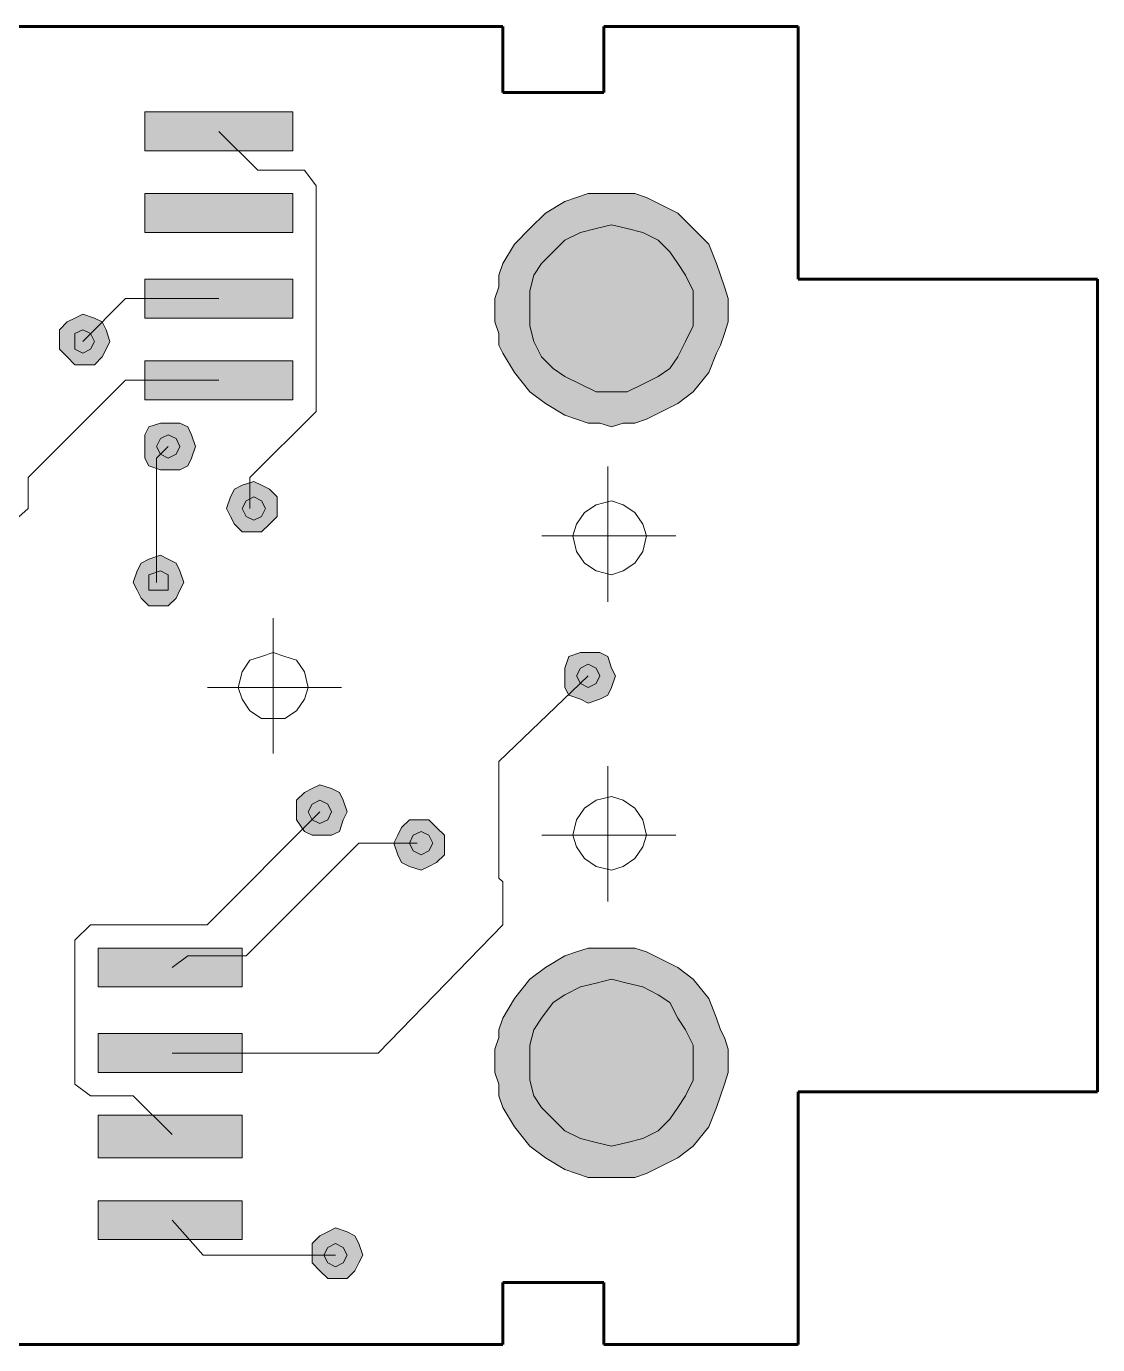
# Model space of a CAD drawing. Header units: millimetres. Extents: x 146 to 808, y 127 to 512.
# Drawn here: x 325.9 to 417.7, y 127.4 to 240.4 of the extents above; entities that cross this region are included whole.
import ezdxf

# ---------------------------------------------------------------- set-up
doc = ezdxf.new("R2010")
doc.units = ezdxf.units.MM
doc.layers.add('H', color=7, linetype='Continuous', lineweight=100)
doc.layers.add('P', color=250, linetype='Continuous', lineweight=100)

msp = doc.modelspace()

# ---------------------------------------------------------------- hatches: boundary and pattern name
at = {"layer": 'H', "linetype": 'Continuous', "lineweight": 5}
for points in [[(348.73, 233.03), (336.06, 233.03), (336.06, 229.7), (348.73, 229.7)], [(348.73, 226.03), (336.06, 226.03), (336.06, 222.7), (348.73, 222.7)], [(386.06, 216.03), (386.06, 215.03), (385.73, 214.03), (385.4, 213.03), (385.06, 212.36), (384.4, 210.7), (383.06, 209.03), (381.73, 208.03), (379.73, 207.03), (379.06, 206.7), (378.06, 206.36), (377.06, 206.36), (376.06, 206.03), (375.06, 206.36), (374.06, 206.36), (373.06, 206.7), (372.06, 207.03), (370.4, 208.03), (369.06, 209.03), (367.73, 210.7), (366.73, 212.36), (366.4, 213.03), (366.4, 214.03), (366.06, 215.03), (366.06, 216.03), (366.06, 217.03), (366.4, 218.03), (366.4, 219.03), (366.73, 220.03), (367.73, 221.7), (369.06, 223.03), (370.4, 224.36), (372.06, 225.36), (373.06, 225.7), (374.06, 226.03), (375.06, 226.03), (376.06, 226.03), (377.06, 226.03), (378.06, 226.03), (379.06, 225.7), (379.73, 225.36), (381.73, 224.36), (383.06, 223.03), (384.4, 221.7), (385.06, 220.03), (385.4, 219.03), (385.73, 218.03), (386.06, 217.03)], [(348.73, 218.7), (336.06, 218.7), (336.06, 215.36), (348.73, 215.36)], [(333.06, 213.36), (332.73, 212.7), (332.4, 212.03), (331.73, 211.36), (330.73, 211.36), (330.06, 211.36), (329.4, 212.03), (328.73, 212.7), (328.73, 213.36), (328.73, 214.36), (329.4, 215.03), (330.06, 215.36), (330.73, 215.7), (331.73, 215.36), (332.4, 215.03), (332.73, 214.36)], [(348.73, 211.7), (336.06, 211.7), (336.06, 208.36), (348.73, 208.36)], [(340.4, 204.36), (340.06, 203.36), (339.73, 202.7), (339.06, 202.36), (338.06, 202.36), (337.4, 202.36), (336.4, 202.7), (336.06, 203.36), (336.06, 204.36), (336.06, 205.36), (336.4, 206.03), (337.4, 206.36), (338.06, 206.36), (339.06, 206.36), (339.73, 206.03), (340.06, 205.36)], [(347.4, 199.03), (347.4, 198.36), (346.73, 197.7), (346.06, 197.03), (345.4, 197.03), (344.4, 197.03), (343.73, 197.7), (343.4, 198.36), (343.06, 199.03), (343.4, 200.03), (343.73, 200.7), (344.4, 201.03), (345.4, 201.36), (346.06, 201.03), (346.73, 200.7), (347.4, 200.03)], [(339.4, 192.7), (339.06, 192.03), (338.73, 191.36), (338.06, 190.7), (337.4, 190.7), (336.4, 190.7), (335.73, 191.36), (335.4, 192.03), (335.06, 192.7), (335.4, 193.7), (335.73, 194.36), (336.4, 194.7), (337.4, 195.03), (338.06, 194.7), (338.73, 194.36), (339.06, 193.7)], [(376.4, 184.7), (376.06, 183.7), (375.73, 183.03), (375.06, 182.7), (374.06, 182.36), (373.4, 182.7), (372.4, 183.03), (372.06, 183.7), (372.06, 184.7), (372.06, 185.36), (372.4, 186.36), (373.4, 186.7), (374.06, 186.7), (375.06, 186.7), (375.73, 186.36), (376.06, 185.36)], [(353.4, 173.03), (353.06, 172.36), (352.73, 171.36), (352.06, 171.03), (351.06, 171.03), (350.4, 171.03), (349.73, 171.36), (349.06, 172.36), (349.06, 173.03), (349.06, 174.03), (349.73, 174.7), (350.4, 175.03), (351.06, 175.36), (352.06, 175.03), (352.73, 174.7), (353.06, 174.03)], [(361.73, 170.36), (361.73, 169.36), (361.06, 168.7), (360.4, 168.36), (359.73, 168.03), (358.73, 168.36), (358.06, 168.7), (357.73, 169.36), (357.4, 170.36), (357.73, 171.03), (358.06, 171.7), (358.73, 172.36), (359.73, 172.36), (360.4, 172.36), (361.06, 171.7), (361.73, 171.03)], [(344.4, 161.36), (332.06, 161.36), (332.06, 158.03), (344.4, 158.03)], [(386.06, 151.7), (386.06, 150.7), (385.73, 149.7), (385.4, 148.7), (385.06, 147.7), (384.4, 146.03), (383.06, 144.36), (381.73, 143.36), (379.73, 142.36), (379.06, 142.03), (378.06, 141.7), (377.06, 141.7), (376.06, 141.7), (375.06, 141.7), (374.06, 141.7), (373.06, 142.03), (372.06, 142.36), (370.4, 143.36), (369.06, 144.36), (367.73, 146.03), (366.73, 147.7), (366.4, 148.7), (366.4, 149.7), (366.06, 150.7), (366.06, 151.7), (366.06, 152.7), (366.4, 153.7), (366.4, 154.36), (366.73, 155.36), (367.73, 157.03), (369.06, 158.7), (370.4, 159.7), (372.06, 160.7), (373.06, 161.03), (374.06, 161.36), (375.06, 161.36), (376.06, 161.36), (377.06, 161.36), (378.06, 161.36), (379.06, 161.03), (379.73, 160.7), (381.73, 159.7), (383.06, 158.7), (384.4, 157.03), (385.06, 155.36), (385.4, 154.36), (385.73, 153.7), (386.06, 152.7)], [(344.4, 154.03), (332.06, 154.03), (332.06, 150.7), (344.4, 150.7)], [(344.4, 147.03), (332.06, 147.03), (332.06, 143.36), (344.4, 143.36)], [(344.4, 139.7), (332.06, 139.7), (332.06, 136.36), (344.4, 136.36)], [(354.73, 135.03), (354.4, 134.36), (354.06, 133.7), (353.4, 133.03), (352.4, 133.03), (351.73, 133.03), (351.06, 133.7), (350.4, 134.36), (350.4, 135.03), (350.4, 136.03), (351.06, 136.7), (351.73, 137.03), (352.4, 137.36), (353.4, 137.03), (354.06, 136.7), (354.4, 136.03)]]:
    msp.add_hatch(color=250, dxfattribs=at).paths.add_polyline_path(points)
h = msp.add_hatch(color=250, dxfattribs=at)
h.set_gradient(color1=(255, 255, 255))
h.paths.add_polyline_path([(383.06, 216.03), (383.06, 214.7), (382.4, 213.36), (381.73, 212.03), (381.06, 211.03), (380.06, 210.36), (378.73, 209.7), (377.4, 209.03), (376.06, 209.03), (374.73, 209.03), (373.4, 209.7), (372.06, 210.36), (371.06, 211.03), (370.06, 212.03), (369.4, 213.36), (369.06, 214.7), (369.06, 216.03), (369.06, 217.7), (369.4, 219.03), (370.06, 220.03), (371.06, 221.03), (372.06, 222.03), (373.4, 222.7), (374.73, 223.03), (376.06, 223.36), (377.4, 223.03), (378.73, 222.7), (380.06, 222.03), (381.06, 221.03), (381.73, 220.03), (382.4, 219.03), (383.06, 217.7)])
h = msp.add_hatch(color=250, dxfattribs=at)
h.set_gradient(color1=(255, 255, 255))
h.paths.add_polyline_path([(331.73, 213.36), (331.4, 212.7), (330.73, 212.36), (330.06, 212.7), (330.06, 213.36), (330.06, 214.03), (330.73, 214.36), (331.4, 214.03)])
h = msp.add_hatch(color=250, dxfattribs=at)
h.set_gradient(color1=(255, 255, 255))
h.paths.add_polyline_path([(339.06, 204.36), (338.73, 203.7), (338.06, 203.36), (337.4, 203.7), (337.06, 204.36), (337.4, 205.03), (338.06, 205.36), (338.73, 205.03)])
h = msp.add_hatch(color=250, dxfattribs=at)
h.set_gradient(color1=(255, 255, 255))
h.paths.add_polyline_path([(346.4, 199.03), (346.06, 198.36), (345.4, 198.03), (344.73, 198.36), (344.4, 199.03), (344.73, 199.7), (345.4, 200.03), (346.06, 199.7)])
h = msp.add_hatch(color=250, dxfattribs=at)
h.set_gradient(color1=(255, 255, 255))
h.paths.add_polyline_path([(338.06, 192.7), (338.06, 192.03), (337.4, 192.03), (336.4, 192.03), (336.4, 192.7), (336.4, 193.36), (337.4, 193.7), (338.06, 193.36)])
h = msp.add_hatch(color=250, dxfattribs=at)
h.set_gradient(color1=(255, 255, 255))
h.paths.add_polyline_path([(375.06, 184.7), (374.73, 184.03), (374.06, 183.7), (373.4, 184.03), (373.06, 184.7), (373.4, 185.36), (374.06, 185.7), (374.73, 185.36)])
h = msp.add_hatch(color=250, dxfattribs=at)
h.set_gradient(color1=(255, 255, 255))
h.paths.add_polyline_path([(352.06, 173.03), (351.73, 172.36), (351.06, 172.03), (350.4, 172.36), (350.06, 173.03), (350.4, 173.7), (351.06, 174.03), (351.73, 173.7)])
h = msp.add_hatch(color=250, dxfattribs=at)
h.set_gradient(color1=(255, 255, 255))
h.paths.add_polyline_path([(360.73, 170.36), (360.4, 169.7), (359.73, 169.36), (359.06, 169.7), (358.73, 170.36), (359.06, 171.03), (359.73, 171.36), (360.4, 171.03)])
h = msp.add_hatch(color=250, dxfattribs=at)
h.set_gradient(color1=(255, 255, 255))
h.paths.add_polyline_path([(383.06, 151.7), (383.06, 150.03), (382.4, 148.7), (381.73, 147.7), (381.06, 146.7), (380.06, 145.7), (378.73, 145.03), (377.4, 144.7), (376.06, 144.36), (374.73, 144.7), (373.4, 145.03), (372.06, 145.7), (371.06, 146.7), (370.06, 147.7), (369.4, 148.7), (369.06, 150.03), (369.06, 151.7), (369.06, 153.03), (369.4, 154.36), (370.06, 155.36), (371.06, 156.7), (372.06, 157.36), (373.4, 158.03), (374.73, 158.36), (376.06, 158.7), (377.4, 158.36), (378.73, 158.03), (380.06, 157.36), (381.06, 156.7), (381.73, 155.36), (382.4, 154.36), (383.06, 153.03)])
h = msp.add_hatch(color=250, dxfattribs=at)
h.set_gradient(color1=(255, 255, 255))
h.paths.add_polyline_path([(353.4, 135.03), (353.06, 134.36), (352.4, 134.03), (351.73, 134.36), (351.4, 135.03), (351.73, 135.7), (352.4, 136.03), (353.06, 135.7)])

# ---------------------------------------------------------------- linework, layer by layer
at = {"lineweight": 5}
for p, q in [((375.73, 202.62), (375.73, 191.02)), ((381.58, 196.7), (370.09, 196.7)), ((347.06, 189.62), (347.06, 178.02)), ((352.91, 183.7), (341.43, 183.7)), ((375.73, 176.95), (375.73, 165.35)), ((381.58, 171.03), (370.09, 171.03))]:
    msp.add_line(p, q, dxfattribs=at)
at = {"layer": 'P', "color": 250, "linetype": 'Continuous', "lineweight": 60}
for points in [[(151.4, 240.36), (366.73, 240.36)], [(366.73, 240.36), (366.73, 234.7)], [(375.4, 234.7), (375.4, 240.36)], [(375.4, 240.36), (392.06, 240.36)], [(392.06, 240.36), (392.06, 218.7)], [(366.73, 234.7), (375.4, 234.7)], [(417.73, 218.7), (392.06, 218.7)], [(417.73, 218.7), (417.73, 149.03)], [(392.06, 149.03), (392.06, 127.36)], [(417.73, 149.03), (392.06, 149.03)], [(366.73, 132.7), (366.73, 127.36)], [(366.73, 132.7), (375.4, 132.7)], [(375.4, 127.36), (375.4, 132.7)], [(366.73, 127.36), (151.4, 127.36)], [(392.06, 127.36), (375.4, 127.36)]]:
    msp.add_lwpolyline(points, dxfattribs=at)
at = {"layer": 'P', "color": 250, "linetype": 'Continuous', "lineweight": 5}
for points in [[(348.73, 233.03), (336.06, 233.03), (336.06, 229.7), (348.73, 229.7), (348.73, 233.03)], [(342.4, 231.36), (345.73, 228.03)], [(345.73, 228.03), (349.73, 228.03)], [(349.73, 228.03), (350.73, 226.7)], [(348.73, 226.03), (336.06, 226.03), (336.06, 222.7), (348.73, 222.7), (348.73, 226.03)], [(350.73, 226.7), (350.73, 207.36)], [(386.06, 216.03), (386.06, 215.03), (385.73, 214.03), (385.4, 213.03), (385.06, 212.36), (384.4, 210.7), (383.06, 209.03), (381.73, 208.03), (379.73, 207.03), (379.06, 206.7), (378.06, 206.36), (377.06, 206.36), (376.06, 206.03), (375.06, 206.36), (374.06, 206.36), (373.06, 206.7), (372.06, 207.03), (370.4, 208.03), (369.06, 209.03), (367.73, 210.7), (366.73, 212.36), (366.4, 213.03), (366.4, 214.03), (366.06, 215.03), (366.06, 216.03), (366.06, 217.03), (366.4, 218.03), (366.4, 219.03), (366.73, 220.03), (367.73, 221.7), (369.06, 223.03), (370.4, 224.36), (372.06, 225.36), (373.06, 225.7), (374.06, 226.03), (375.06, 226.03), (376.06, 226.03), (377.06, 226.03), (378.06, 226.03), (379.06, 225.7), (379.73, 225.36), (381.73, 224.36), (383.06, 223.03), (384.4, 221.7), (385.06, 220.03), (385.4, 219.03), (385.73, 218.03), (386.06, 217.03), (386.06, 216.03)], [(383.06, 216.03), (383.06, 214.7), (382.4, 213.36), (381.73, 212.03), (381.06, 211.03), (380.06, 210.36), (378.73, 209.7), (377.4, 209.03), (376.06, 209.03), (374.73, 209.03), (373.4, 209.7), (372.06, 210.36), (371.06, 211.03), (370.06, 212.03), (369.4, 213.36), (369.06, 214.7), (369.06, 216.03), (369.06, 217.7), (369.4, 219.03), (370.06, 220.03), (371.06, 221.03), (372.06, 222.03), (373.4, 222.7), (374.73, 223.03), (376.06, 223.36), (377.4, 223.03), (378.73, 222.7), (380.06, 222.03), (381.06, 221.03), (381.73, 220.03), (382.4, 219.03), (383.06, 217.7), (383.06, 216.03)], [(348.73, 218.7), (336.06, 218.7), (336.06, 215.36), (348.73, 215.36), (348.73, 218.7)], [(330.73, 213.36), (334.4, 217.03)], [(334.4, 217.03), (342.4, 217.03)], [(333.06, 213.36), (332.73, 212.7), (332.4, 212.03), (331.73, 211.36), (330.73, 211.36), (330.06, 211.36), (329.4, 212.03), (328.73, 212.7), (328.73, 213.36), (328.73, 214.36), (329.4, 215.03), (330.06, 215.36), (330.73, 215.7), (331.73, 215.36), (332.4, 215.03), (332.73, 214.36), (333.06, 213.36)], [(331.73, 213.36), (331.4, 212.7), (330.73, 212.36), (330.06, 212.7), (330.06, 213.36), (330.06, 214.03), (330.73, 214.36), (331.4, 214.03), (331.73, 213.36)], [(348.73, 211.7), (336.06, 211.7), (336.06, 208.36), (348.73, 208.36), (348.73, 211.7)], [(326.06, 201.7), (334.4, 210.03)], [(334.4, 210.03), (342.4, 210.03)], [(350.73, 207.36), (345.06, 201.7)], [(340.4, 204.36), (340.06, 203.36), (339.73, 202.7), (339.06, 202.36), (338.06, 202.36), (337.4, 202.36), (336.4, 202.7), (336.06, 203.36), (336.06, 204.36), (336.06, 205.36), (336.4, 206.03), (337.4, 206.36), (338.06, 206.36), (339.06, 206.36), (339.73, 206.03), (340.06, 205.36), (340.4, 204.36)], [(339.06, 204.36), (338.73, 203.7), (338.06, 203.36), (337.4, 203.7), (337.06, 204.36), (337.4, 205.03), (338.06, 205.36), (338.73, 205.03), (339.06, 204.36)], [(337.06, 203.36), (338.06, 204.36)], [(337.06, 192.7), (337.06, 203.36)], [(326.06, 199.03), (326.06, 201.7)], [(347.4, 199.03), (347.4, 198.36), (346.73, 197.7), (346.06, 197.03), (345.4, 197.03), (344.4, 197.03), (343.73, 197.7), (343.4, 198.36), (343.06, 199.03), (343.4, 200.03), (343.73, 200.7), (344.4, 201.03), (345.4, 201.36), (346.06, 201.03), (346.73, 200.7), (347.4, 200.03), (347.4, 199.03)], [(345.06, 201.7), (345.06, 199.03)], [(346.4, 199.03), (346.06, 198.36), (345.4, 198.03), (344.73, 198.36), (344.4, 199.03), (344.73, 199.7), (345.4, 200.03), (346.06, 199.7), (346.4, 199.03)], [(323.4, 196.7), (326.06, 199.03)], [(379.06, 196.7), (378.73, 195.36), (378.06, 194.36), (377.06, 193.7), (376.06, 193.36), (374.73, 193.7), (373.73, 194.36), (373.06, 195.36), (372.73, 196.7), (373.06, 197.7), (373.73, 198.7), (374.73, 199.36), (376.06, 199.7), (377.06, 199.36), (378.06, 198.7), (378.73, 197.7), (379.06, 196.7)], [(379.06, 196.7), (378.73, 195.36), (378.06, 194.36), (377.06, 193.7), (376.06, 193.36), (374.73, 193.7), (373.73, 194.36), (373.06, 195.36), (372.73, 196.7), (373.06, 197.7), (373.73, 198.7), (374.73, 199.36), (376.06, 199.7), (377.06, 199.36), (378.06, 198.7), (378.73, 197.7), (379.06, 196.7)], [(339.4, 192.7), (339.06, 192.03), (338.73, 191.36), (338.06, 190.7), (337.4, 190.7), (336.4, 190.7), (335.73, 191.36), (335.4, 192.03), (335.06, 192.7), (335.4, 193.7), (335.73, 194.36), (336.4, 194.7), (337.4, 195.03), (338.06, 194.7), (338.73, 194.36), (339.06, 193.7), (339.4, 192.7)], [(338.06, 192.7), (338.06, 192.03), (337.4, 192.03), (336.4, 192.03), (336.4, 192.7), (336.4, 193.36), (337.4, 193.7), (338.06, 193.36), (338.06, 192.7)], [(350.06, 183.7), (349.73, 182.7), (349.06, 181.7), (348.06, 181.03), (347.06, 181.03), (346.06, 181.03), (345.06, 181.7), (344.4, 182.7), (344.06, 183.7), (344.4, 185.03), (345.06, 186.03), (346.06, 186.36), (347.06, 186.7), (348.06, 186.36), (349.06, 186.03), (349.73, 185.03), (350.06, 183.7)], [(350.06, 183.7), (349.73, 182.7), (349.06, 181.7), (348.06, 181.03), (347.06, 181.03), (346.06, 181.03), (345.06, 181.7), (344.4, 182.7), (344.06, 183.7), (344.4, 185.03), (345.06, 186.03), (346.06, 186.36), (347.06, 186.7), (348.06, 186.36), (349.06, 186.03), (349.73, 185.03), (350.06, 183.7)], [(376.4, 184.7), (376.06, 183.7), (375.73, 183.03), (375.06, 182.7), (374.06, 182.36), (373.4, 182.7), (372.4, 183.03), (372.06, 183.7), (372.06, 184.7), (372.06, 185.36), (372.4, 186.36), (373.4, 186.7), (374.06, 186.7), (375.06, 186.7), (375.73, 186.36), (376.06, 185.36), (376.4, 184.7)], [(375.06, 184.7), (374.73, 184.03), (374.06, 183.7), (373.4, 184.03), (373.06, 184.7), (373.4, 185.36), (374.06, 185.7), (374.73, 185.36), (375.06, 184.7)], [(366.4, 177.36), (374.06, 184.7)], [(366.4, 167.36), (366.4, 177.36)], [(353.4, 173.03), (353.06, 172.36), (352.73, 171.36), (352.06, 171.03), (351.06, 171.03), (350.4, 171.03), (349.73, 171.36), (349.06, 172.36), (349.06, 173.03), (349.06, 174.03), (349.73, 174.7), (350.4, 175.03), (351.06, 175.36), (352.06, 175.03), (352.73, 174.7), (353.06, 174.03), (353.4, 173.03)], [(352.06, 173.03), (351.73, 172.36), (351.06, 172.03), (350.4, 172.36), (350.06, 173.03), (350.4, 173.7), (351.06, 174.03), (351.73, 173.7), (352.06, 173.03)], [(379.06, 171.03), (378.73, 170.03), (378.06, 169.03), (377.06, 168.36), (376.06, 168.03), (374.73, 168.36), (373.73, 169.03), (373.06, 170.03), (372.73, 171.03), (373.06, 172.36), (373.73, 173.36), (374.73, 174.03), (376.06, 174.36), (377.06, 174.03), (378.06, 173.36), (378.73, 172.36), (379.06, 171.03)], [(379.06, 171.03), (378.73, 170.03), (378.06, 169.03), (377.06, 168.36), (376.06, 168.03), (374.73, 168.36), (373.73, 169.03), (373.06, 170.03), (372.73, 171.03), (373.06, 172.36), (373.73, 173.36), (374.73, 174.03), (376.06, 174.36), (377.06, 174.03), (378.06, 173.36), (378.73, 172.36), (379.06, 171.03)], [(351.06, 173.03), (341.4, 163.36)], [(361.73, 170.36), (361.73, 169.36), (361.06, 168.7), (360.4, 168.36), (359.73, 168.03), (358.73, 168.36), (358.06, 168.7), (357.73, 169.36), (357.4, 170.36), (357.73, 171.03), (358.06, 171.7), (358.73, 172.36), (359.73, 172.36), (360.4, 172.36), (361.06, 171.7), (361.73, 171.03), (361.73, 170.36)], [(360.73, 170.36), (360.4, 169.7), (359.73, 169.36), (359.06, 169.7), (358.73, 170.36), (359.06, 171.03), (359.73, 171.36), (360.4, 171.03), (360.73, 170.36)], [(354.4, 170.36), (344.73, 160.7)], [(359.4, 170.36), (354.4, 170.36)], [(366.73, 167.03), (366.4, 167.36)], [(366.73, 163.36), (366.73, 167.03)], [(331.4, 163.36), (330.06, 162.03)], [(341.4, 163.36), (331.4, 163.36)], [(356.06, 152.36), (366.73, 163.36)], [(330.06, 162.03), (330.06, 149.7)], [(344.4, 161.36), (332.06, 161.36), (332.06, 158.03), (344.4, 158.03), (344.4, 161.36)], [(339.73, 160.7), (338.4, 159.7)], [(344.73, 160.7), (339.73, 160.7)], [(386.06, 151.7), (386.06, 150.7), (385.73, 149.7), (385.4, 148.7), (385.06, 147.7), (384.4, 146.03), (383.06, 144.36), (381.73, 143.36), (379.73, 142.36), (379.06, 142.03), (378.06, 141.7), (377.06, 141.7), (376.06, 141.7), (375.06, 141.7), (374.06, 141.7), (373.06, 142.03), (372.06, 142.36), (370.4, 143.36), (369.06, 144.36), (367.73, 146.03), (366.73, 147.7), (366.4, 148.7), (366.4, 149.7), (366.06, 150.7), (366.06, 151.7), (366.06, 152.7), (366.4, 153.7), (366.4, 154.36), (366.73, 155.36), (367.73, 157.03), (369.06, 158.7), (370.4, 159.7), (372.06, 160.7), (373.06, 161.03), (374.06, 161.36), (375.06, 161.36), (376.06, 161.36), (377.06, 161.36), (378.06, 161.36), (379.06, 161.03), (379.73, 160.7), (381.73, 159.7), (383.06, 158.7), (384.4, 157.03), (385.06, 155.36), (385.4, 154.36), (385.73, 153.7), (386.06, 152.7), (386.06, 151.7)], [(383.06, 151.7), (383.06, 150.03), (382.4, 148.7), (381.73, 147.7), (381.06, 146.7), (380.06, 145.7), (378.73, 145.03), (377.4, 144.7), (376.06, 144.36), (374.73, 144.7), (373.4, 145.03), (372.06, 145.7), (371.06, 146.7), (370.06, 147.7), (369.4, 148.7), (369.06, 150.03), (369.06, 151.7), (369.06, 153.03), (369.4, 154.36), (370.06, 155.36), (371.06, 156.7), (372.06, 157.36), (373.4, 158.03), (374.73, 158.36), (376.06, 158.7), (377.4, 158.36), (378.73, 158.03), (380.06, 157.36), (381.06, 156.7), (381.73, 155.36), (382.4, 154.36), (383.06, 153.03), (383.06, 151.7)], [(344.4, 154.03), (332.06, 154.03), (332.06, 150.7), (344.4, 150.7), (344.4, 154.03)], [(338.4, 152.36), (356.06, 152.36)], [(330.06, 149.7), (331.4, 148.7)], [(331.4, 148.7), (335.06, 148.7)], [(335.06, 148.7), (338.4, 145.36)], [(344.4, 147.03), (332.06, 147.03), (332.06, 143.36), (344.4, 143.36), (344.4, 147.03)], [(344.4, 139.7), (332.06, 139.7), (332.06, 136.36), (344.4, 136.36), (344.4, 139.7)], [(341.06, 135.03), (338.4, 138.03)], [(354.73, 135.03), (354.4, 134.36), (354.06, 133.7), (353.4, 133.03), (352.4, 133.03), (351.73, 133.03), (351.06, 133.7), (350.4, 134.36), (350.4, 135.03), (350.4, 136.03), (351.06, 136.7), (351.73, 137.03), (352.4, 137.36), (353.4, 137.03), (354.06, 136.7), (354.4, 136.03), (354.73, 135.03)], [(353.4, 135.03), (353.06, 134.36), (352.4, 134.03), (351.73, 134.36), (351.4, 135.03), (351.73, 135.7), (352.4, 136.03), (353.06, 135.7), (353.4, 135.03)], [(352.4, 135.03), (341.06, 135.03)]]:
    msp.add_lwpolyline(points, dxfattribs=at)

doc.saveas('drawing.dxf')
